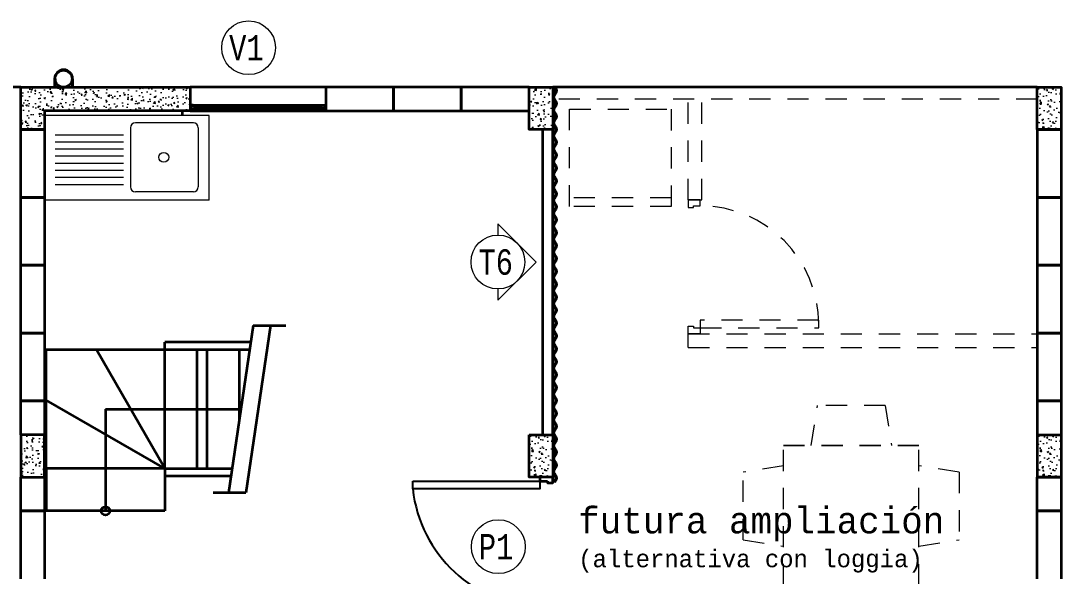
# Model space of a CAD drawing. Header units: metres. Extents: x -89 to 15, y -108 to -10.
# Drawn here: x -21.41 to -15.27, y -63.99 to -60.71 of the extents above; entities that cross this region are included whole.
import ezdxf

# ---------------------------------------------------------------- set-up
doc = ezdxf.new("R2010")
doc.units = ezdxf.units.M
doc.header["$LTSCALE"] = 5
doc.header["$MEASUREMENT"] = 0
doc.linetypes.add('HIDDEN', pattern=[0.375, 0.25, -0.125])
for name, color, linetype, lineweight in [('A-ANNO-SYMB', 3, 'Continuous', 18), ('A-ANNO-TEXT', 3, 'Continuous', 18), ('A-DOOR-FULL', 4, 'Continuous', 25), ('A-FLOR-LEVL', 7, 'Continuous', 35), ('A-FLOR-OVHD', 3, 'HIDDEN', 18), ('A-FLOR-PATT', 8, 'Continuous', 18), ('A-FURN', 8, 'Continuous', 18), ('A-GLAZ-FULL', 4, 'Continuous', 25), ('A-WALL-FULL', 7, 'Continuous', 35)]:
    doc.layers.add(name, color=color, linetype=linetype, lineweight=lineweight)
doc.styles.add('E-ROMANS', font='romans.shx', dxfattribs={"width": 0.8})
doc.styles.add('planta 2$0$COTAS', font='romans.shx', dxfattribs={"height": 0.07})

msp = doc.modelspace()

# ---------------------------------------------------------------- hatches: boundary and pattern name
at = {"layer": 'A-FLOR-PATT'}
h = msp.add_hatch(dxfattribs=at)
h.set_pattern_fill('AR-CONC', color=256, scale=0.0005, style=0)
h.set_pattern_definition([(50, (1e-13, 20), (0.091092334, -0.00796954), [0.009525, -0.104775]), (355, (1e-13, 20), (-0.01762141, 0.09552832), [0.00762, -0.08382]), (100.451, (0.00759, 19.99934), (0.07347125, 0.08755834), [0.008095, -0.089045]), (46.1842, (1e-13, 20.0254), (0.13553952, -0.02102116), [0.0142875, -0.1571625]), (96.6356, (0.0113, 20.02365), (0.11870212, 0.12371278), [0.0121425, -0.1335675]), (351.184, (1e-13, 20.0254), (0.1187023, 0.12371256), [0.01143, -0.12573]), (21, (0.0127, 20.01905), (0.07580744, -0.05113276), [0.009525, -0.104775]), (326, (0.0127, 20.01905), (0.03090101, 0.09209398), [0.00762, -0.08382]), (71.4514, (0.01902, 20.01479), (0.10670825, 0.04096143), [0.008095, -0.089045]), (37.5, (1e-13, 20), (0.001544302, 0.04227752), [0, -0.082804, 0, -0.08509, 0, -0.0841375]), (7.5, (1e-13, 20), (0.033409831, 0.050090287), [0, -0.048514, 0, -0.080899, 0, -0.0320675]), (327.5, (-0.02832, 20), (0.067795298, -0.002864372), [0, -0.03175, 0, -0.09906, 0, -0.131445]), (317.5, (-0.04102, 20), (0.07406459, 0.012713246), [0, -0.041275, 0, -0.065786, 0, -0.093345])])
h.paths.add_polyline_path([(-20.4146, -61.2409), (-20.4146, -61.1009), (-21.4146, -61.1009), (-21.4146, -61.2409), (-21.4146, -61.3509), (-21.2746, -61.3509), (-21.2746, -61.2409)])
h = msp.add_hatch(dxfattribs=at)
h.set_pattern_fill('AR-CONC', color=256, scale=0.0005, style=0)
h.set_pattern_definition([(50, (-0.005, 20), (0.091092334, -0.00796954), [0.009525, -0.104775]), (355, (-0.005, 20), (-0.01762141, 0.09552832), [0.00762, -0.08382]), (100.451, (0.00259, 19.99934), (0.07347125, 0.08755834), [0.008095, -0.089045]), (46.1842, (-0.005, 20.0254), (0.13553952, -0.02102116), [0.0142875, -0.1571625]), (96.6356, (0.0063, 20.02365), (0.11870212, 0.12371278), [0.0121425, -0.1335675]), (351.184, (-0.005, 20.0254), (0.1187023, 0.12371256), [0.01143, -0.12573]), (21, (0.0077, 20.01905), (0.07580744, -0.05113276), [0.009525, -0.104775]), (326, (0.0077, 20.01905), (0.03090101, 0.09209398), [0.00762, -0.08382]), (71.4514, (0.01402, 20.01479), (0.10670825, 0.04096143), [0.008095, -0.089045]), (37.5, (-0.005, 20), (0.001544302, 0.04227752), [0, -0.082804, 0, -0.08509, 0, -0.0841375]), (7.5, (-0.005, 20), (0.033409831, 0.050090287), [0, -0.048514, 0, -0.080899, 0, -0.0320675]), (327.5, (-0.03332, 20), (0.067795298, -0.002864372), [0, -0.03175, 0, -0.09906, 0, -0.131445]), (317.5, (-0.04602, 20), (0.07406459, 0.012713246), [0, -0.041275, 0, -0.065786, 0, -0.093345])])
h.paths.add_polyline_path([(-18.2746, -61.1009), (-18.4146, -61.1009), (-18.4146, -61.3509), (-18.2746, -61.3509)])
h = msp.add_hatch(dxfattribs=at)
h.set_pattern_fill('AR-CONC', color=256, scale=0.0005, style=0)
h.set_pattern_definition([(50, (2.995, 22.05), (0.091092334, -0.00796954), [0.009525, -0.104775]), (355, (2.995, 22.05), (-0.01762141, 0.09552832), [0.00762, -0.08382]), (100.451, (3.00259, 22.04934), (0.07347125, 0.08755834), [0.008095, -0.089045]), (46.1842, (2.995, 22.0754), (0.13553952, -0.02102116), [0.0142875, -0.1571625]), (96.6356, (3.0063, 22.07365), (0.11870212, 0.12371278), [0.0121425, -0.1335675]), (351.184, (2.995, 22.0754), (0.1187023, 0.12371256), [0.01143, -0.12573]), (21, (3.0077, 22.06905), (0.07580744, -0.05113276), [0.009525, -0.104775]), (326, (3.0077, 22.06905), (0.03090101, 0.09209398), [0.00762, -0.08382]), (71.4514, (3.01402, 22.06479), (0.106708245, 0.04096143), [0.008095, -0.089045]), (37.5, (2.995, 22.05), (0.001544302, 0.04227752), [0, -0.082804, 0, -0.08509, 0, -0.0841375]), (7.5, (2.995, 22.05), (0.033409831, 0.050090287), [0, -0.048514, 0, -0.080899, 0, -0.0320675]), (327.5, (2.96668, 22.05), (0.067795298, -0.002864372), [0, -0.03175, 0, -0.09906, 0, -0.131445]), (317.5, (2.95398, 22.05), (0.07406459, 0.012713246), [0, -0.041275, 0, -0.065786, 0, -0.093345])])
h.paths.add_polyline_path([(-15.2746, -61.1009), (-15.4146, -61.1009), (-15.4146, -61.3509), (-15.2746, -61.3509)])
for points in [[(-20.4146, -61.2047), (-20.4146, -61.2309), (-20.3979, -61.2309), (-20.3979, -61.2284), (-20.4121, -61.2284), (-20.4121, -61.2072), (-20.3979, -61.2072), (-20.3979, -61.2047)], [(-20.3979, -61.2072), (-20.3979, -61.2047), (-20.4146, -61.2047), (-20.4146, -61.2309), (-20.3979, -61.2309), (-20.3979, -61.2284), (-20.4121, -61.2284), (-20.4121, -61.2072)], [(-19.6146, -61.2047), (-19.6146, -61.2309), (-19.6313, -61.2309), (-19.6313, -61.2284), (-19.6171, -61.2284), (-19.6171, -61.2072), (-19.6313, -61.2072), (-19.6313, -61.2047)], [(-19.6312, -61.2072), (-19.6312, -61.2047), (-19.6146, -61.2047), (-19.6146, -61.2309), (-19.6312, -61.2309), (-19.6312, -61.2284), (-19.6171, -61.2284), (-19.6171, -61.2072)]]:
    msp.add_hatch(color=256, dxfattribs=at).paths.add_polyline_path(points)
h = msp.add_hatch(dxfattribs=at)
h.set_pattern_fill('AR-CONC', color=256, scale=0.0005, style=0)
h.set_pattern_definition([(130, (-48.67916, 20), (-0.091092334, -0.00796954), [0.009525, -0.104775]), (185, (-48.67916, 20), (0.01762141, 0.09552832), [0.00762, -0.08382]), (79.549, (-48.68675, 19.99934), (-0.07347125, 0.08755834), [0.008095, -0.089045]), (133.8158, (-48.67916, 20.0254), (-0.13553952, -0.02102116), [0.0142875, -0.1571625]), (83.3644, (-48.69045, 20.02365), (-0.11870212, 0.12371278), [0.0121425, -0.1335675]), (188.816, (-48.67916, 20.0254), (-0.1187023, 0.12371256), [0.01143, -0.12573]), (159, (-48.69186, 20.01905), (-0.07580744, -0.05113276), [0.009525, -0.104775]), (214, (-48.69186, 20.01905), (-0.03090101, 0.09209398), [0.00762, -0.08382]), (108.5486, (-48.69818, 20.01479), (-0.106708245, 0.04096143), [0.008095, -0.089045]), (142.5, (-48.67916, 20), (-0.001544302, 0.04227752), [0, -0.082804, 0, -0.08509, 0, -0.0841375]), (172.5, (-48.67916, 20), (-0.033409831, 0.050090287), [0, -0.048514, 0, -0.080899, 0, -0.0320675]), (212.5, (-48.65084, 20), (-0.067795298, -0.002864372), [0, -0.03175, 0, -0.09906, 0, -0.131445]), (222.5, (-48.63814, 20), (-0.07406459, 0.012713246), [0, -0.041275, 0, -0.065786, 0, -0.093345])])
h.paths.add_polyline_path([(-21.2746, -63.4009), (-21.4146, -63.4009), (-21.4146, -63.1509), (-21.2746, -63.1509)])
h = msp.add_hatch(dxfattribs=at)
h.set_pattern_fill('AR-CONC', color=256, scale=0.0005, style=0)
h.set_pattern_definition([(50, (-0.005, 20), (0.091092334, -0.00796954), [0.009525, -0.104775]), (355, (-0.005, 20), (-0.01762141, 0.09552832), [0.00762, -0.08382]), (100.451, (0.00259, 19.99934), (0.07347125, 0.08755834), [0.008095, -0.089045]), (46.1842, (-0.005, 20.0254), (0.13553952, -0.02102116), [0.0142875, -0.1571625]), (96.6356, (0.0063, 20.02365), (0.11870212, 0.12371278), [0.0121425, -0.1335675]), (351.184, (-0.005, 20.0254), (0.1187023, 0.12371256), [0.01143, -0.12573]), (21, (0.0077, 20.01905), (0.07580744, -0.05113276), [0.009525, -0.104775]), (326, (0.0077, 20.01905), (0.03090101, 0.09209398), [0.00762, -0.08382]), (71.4514, (0.01402, 20.01479), (0.106708245, 0.04096143), [0.008095, -0.089045]), (37.5, (-0.005, 20), (0.001544302, 0.04227752), [0, -0.082804, 0, -0.08509, 0, -0.0841375]), (7.5, (-0.005, 20), (0.033409831, 0.050090287), [0, -0.048514, 0, -0.080899, 0, -0.0320675]), (327.5, (-0.03332, 20), (0.067795298, -0.002864372), [0, -0.03175, 0, -0.09906, 0, -0.131445]), (317.5, (-0.04602, 20), (0.07406459, 0.012713246), [0, -0.041275, 0, -0.065786, 0, -0.093345])])
h.paths.add_polyline_path([(-18.2746, -63.1509), (-18.4146, -63.1509), (-18.4146, -63.4009), (-18.2746, -63.4009)])
h = msp.add_hatch(dxfattribs=at)
h.set_pattern_fill('AR-CONC', color=256, scale=0.0005, style=0)
h.set_pattern_definition([(50, (2.995895, 20), (0.091092334, -0.00796954), [0.009525, -0.104775]), (355, (2.995895, 20), (-0.01762141, 0.09552832), [0.00762, -0.08382]), (100.451, (3.00349, 19.99934), (0.07347125, 0.08755834), [0.008095, -0.089045]), (46.1842, (2.9959, 20.0254), (0.13553952, -0.02102116), [0.0142875, -0.1571625]), (96.6356, (3.00719, 20.02365), (0.11870212, 0.12371278), [0.0121425, -0.1335675]), (351.184, (2.9959, 20.0254), (0.1187023, 0.12371256), [0.01143, -0.12573]), (21, (3.008595, 20.01905), (0.07580744, -0.05113276), [0.009525, -0.104775]), (326, (3.008595, 20.01905), (0.03090101, 0.09209398), [0.00762, -0.08382]), (71.4514, (3.01491, 20.01479), (0.106708245, 0.04096143), [0.008095, -0.089045]), (37.5, (2.995895, 20), (0.001544302, 0.04227752), [0, -0.082804, 0, -0.08509, 0, -0.0841375]), (7.5, (2.995895, 20), (0.033409831, 0.050090287), [0, -0.048514, 0, -0.080899, 0, -0.0320675]), (327.5, (2.967574, 20), (0.067795298, -0.002864372), [0, -0.03175, 0, -0.09906, 0, -0.131445]), (317.5, (2.954874, 20), (0.07406459, 0.012713246), [0, -0.041275, 0, -0.065786, 0, -0.093345])])
h.paths.add_polyline_path([(-15.2737, -63.1509), (-15.4137, -63.1509), (-15.4137, -63.4009), (-15.2737, -63.4009)])

# ---------------------------------------------------------------- linework, layer by layer
at = {"layer": 'A-ANNO-SYMB'}
for p, q in [((-18.5982, -61.9074), (-18.3735, -62.1321)), ((-18.5982, -61.9074), (-18.5982, -61.9732)), ((-18.5982, -62.3567), (-18.3735, -62.1321)), ((-18.5982, -62.2909), (-18.5982, -62.3567))]:
    msp.add_line(p, q, dxfattribs=at)
for centre in [(-20.07, -60.8676), (-18.5982, -62.1321), (-18.5962, -63.8119)]:
    msp.add_circle(centre, 0.1589, dxfattribs=at)
at = {"layer": 'A-DOOR-FULL'}
msp.add_lwpolyline([(-19.1016, -63.4259), (-18.3516, -63.4259), (-18.3516, -63.4709), (-19.1016, -63.4709)], close=True, dxfattribs=at)
msp.add_arc((-18.3085, -63.3786), 0.7984, 186.63627, 266.90667, dxfattribs=at)
at = {"layer": 'A-FLOR-LEVL'}
for p, q in [((-21.2646, -62.6959), (-21.2646, -62.6509)), ((-20.9687, -62.6509), (-21.2646, -62.6509)), ((-21.2646, -62.9468), (-21.2646, -62.6509)), ((-20.5646, -62.6509), (-20.9687, -62.6509)), ((-20.5646, -63.3509), (-20.9687, -62.6509)), ((-20.5646, -63.3509), (-20.5646, -62.6509)), ((-20.3746, -63.3509), (-20.3746, -62.6509)), ((-20.3138, -63.3509), (-20.3138, -62.6509)), ((-20.1238, -63.0584), (-20.1238, -62.6509)), ((-20.5646, -63.3509), (-21.2646, -62.9468)), ((-21.2646, -63.3509), (-21.2646, -62.9468)), ((-20.9146, -63.0009), (-20.1154, -63.0009)), ((-20.9146, -63.0009), (-20.9146, -63.6009)), ((-20.5646, -63.3509), (-21.2646, -63.3509))]:
    msp.add_line(p, q, dxfattribs=at)
msp.add_circle((-20.9146, -63.6009), 0.025, dxfattribs=at)
at = {"layer": 'A-FLOR-OVHD', "ltscale": 0.1}
for p, q in [((-15.4146, -61.1709), (-18.2746, -61.1709)), ((-17.4745, -61.7659), (-17.4745, -61.1709)), ((-17.3945, -61.7659), (-17.3945, -61.1709)), ((-17.5755, -61.7539), (-18.1755, -61.7539)), ((-17.4745, -61.7659), (-17.3945, -61.7659)), ((-16.7045, -62.4759), (-17.4045, -62.4759)), ((-17.4045, -62.4759), (-17.4045, -62.5209)), ((-16.7045, -62.5209), (-16.7045, -62.4759)), ((-17.4745, -62.5559), (-15.4146, -62.5559)), ((-17.4745, -62.6359), (-17.4745, -62.5559)), ((-17.4045, -62.5209), (-16.7045, -62.5209)), ((-17.4745, -62.6359), (-15.4146, -62.6359)), ((-16.7497, -63.2154), (-16.7126, -62.9778)), ((-16.3126, -62.9778), (-16.7126, -62.9778)), ((-16.3126, -62.9778), (-16.2755, -63.2154)), ((-16.9133, -63.2154), (-16.1133, -63.2154)), ((-16.1133, -63.2154), (-16.9133, -63.2154)), ((-16.9133, -64.7154), (-16.9133, -63.2154)), ((-16.1133, -64.7154), (-16.1133, -63.2154)), ((-16.9133, -63.3346), (-17.1509, -63.3717)), ((-17.1509, -63.7717), (-17.1509, -63.3717)), ((-15.8758, -63.3717), (-16.1134, -63.3346)), ((-15.8758, -63.3717), (-15.8758, -63.7717)), ((-17.1509, -63.7717), (-16.9133, -63.8089)), ((-16.1134, -63.8089), (-15.8758, -63.7717))]:
    msp.add_line(p, q, dxfattribs=at)
for points in [[(-17.5755, -61.8039), (-18.1755, -61.8039), (-18.1755, -61.2302), (-17.5755, -61.2302)], [(-17.4045, -61.7659), (-17.4745, -61.7659), (-17.4745, -61.8109), (-17.4445, -61.8109), (-17.4445, -61.8009), (-17.4045, -61.8009)], [(-17.4045, -62.5559), (-17.4745, -62.5559), (-17.4745, -62.5109), (-17.4445, -62.5109), (-17.4445, -62.5209), (-17.4045, -62.5209)]]:
    msp.add_lwpolyline(points, close=True, dxfattribs=at)
msp.add_arc((-17.4045, -62.5009), 0.7, 360, 90, dxfattribs=at)
at = {"layer": 'A-FURN'}
for p, q in [((-20.3028, -61.267), (-21.2746, -61.267)), ((-20.3028, -61.767), (-20.3028, -61.267)), ((-20.7669, -61.3397), (-20.7669, -61.6888)), ((-20.8088, -61.3828), (-21.2123, -61.3828)), ((-20.8088, -61.4246), (-21.2123, -61.4246)), ((-20.8088, -61.4665), (-21.2123, -61.4665)), ((-20.8088, -61.5084), (-21.2123, -61.5084)), ((-20.8088, -61.5503), (-21.2123, -61.5503)), ((-20.8088, -61.5922), (-21.2123, -61.5922)), ((-20.8088, -61.6341), (-21.2123, -61.6341)), ((-20.8088, -61.676), (-21.2123, -61.676))]:
    msp.add_line(p, q, dxfattribs=at)
for points in [[(-20.396, -61.3106), (-20.7378, -61.3106)], [(-20.3669, -61.3397), (-20.3669, -61.6888)], [(-20.3028, -61.767), (-21.2746, -61.767)], [(-20.396, -61.7179), (-20.7378, -61.7179)]]:
    msp.add_lwpolyline(points, dxfattribs=at)
msp.add_circle((-20.5705, -61.5142), 0.0291, dxfattribs=at)
for centre, start, end in [((-20.7378, -61.3397), 90, 180), ((-20.396, -61.3397), 360, 90), ((-20.7378, -61.6888), 180, 270), ((-20.396, -61.6888), 270, 360)]:
    msp.add_arc(centre, 0.0291, start, end, dxfattribs=at)
at = {"layer": 'A-GLAZ-FULL'}
for p, q in [((-20.3979, -61.2047), (-20.4146, -61.2047)), ((-20.4121, -61.2284), (-20.4121, -61.2072)), ((-20.4079, -61.2244), (-20.4079, -61.2111)), ((-20.4079, -61.2111), (-20.3787, -61.2111)), ((-20.4079, -61.2244), (-20.3787, -61.2244)), ((-20.4001, -61.2047), (-19.6146, -61.2047)), ((-20.3979, -61.2072), (-20.3979, -61.2047)), ((-20.3887, -61.2153), (-19.6405, -61.2153)), ((-20.3887, -61.2203), (-20.3887, -61.2153)), ((-20.3887, -61.2203), (-19.6405, -61.2203)), ((-20.3787, -61.2153), (-20.3787, -61.2111)), ((-20.3787, -61.2244), (-20.3787, -61.2203)), ((-19.6213, -61.2111), (-19.6505, -61.2111)), ((-19.6505, -61.2153), (-19.6505, -61.2111)), ((-19.6505, -61.2244), (-19.6505, -61.2203)), ((-19.6213, -61.2244), (-19.6505, -61.2244)), ((-19.6405, -61.2153), (-19.6405, -61.2203)), ((-19.6232, -61.2072), (-19.6232, -61.2047)), ((-19.6213, -61.2244), (-19.6213, -61.2111)), ((-19.6171, -61.2072), (-19.6171, -61.2284)), ((-19.6146, -61.2047), (-19.6146, -61.2309)), ((-20.3979, -61.2284), (-20.4121, -61.2284)), ((-20.4001, -61.2309), (-19.6232, -61.2309)), ((-20.3979, -61.2309), (-20.3979, -61.2284)), ((-19.6232, -61.2284), (-19.6171, -61.2284)), ((-19.6232, -61.2309), (-19.6232, -61.2284))]:
    msp.add_line(p, q, dxfattribs=at)
at = {"layer": 'A-WALL-FULL'}
for p, q in [((-21.4146, -61.1009), (-24.2746, -61.1009)), ((-21.2152, -61.0509), (-21.2152, -61.1009)), ((-21.2122, -61.0509), (-21.2122, -61.1009)), ((-21.1122, -61.0509), (-21.1122, -61.1009)), ((-21.1092, -61.0509), (-21.1092, -61.1009)), ((-19.6146, -61.1009), (-20.4146, -61.1009)), ((-19.2146, -61.1009), (-19.6146, -61.1009)), ((-19.6146, -61.1009), (-19.6146, -61.2409)), ((-19.2146, -61.2409), (-19.2146, -61.1009)), ((-18.8146, -61.1009), (-19.2146, -61.1009)), ((-19.2146, -61.1009), (-19.2146, -61.2409)), ((-18.8146, -61.2409), (-18.8146, -61.1009)), ((-18.4146, -61.1009), (-18.8146, -61.1009)), ((-18.8146, -61.1009), (-18.8146, -61.2409)), ((-18.4146, -61.2409), (-18.4146, -61.1009)), ((-15.4146, -61.1009), (-18.2746, -61.1009)), ((-18.2655, -61.1018), (-18.2623, -61.0979)), ((-20.4596, -61.2659), (-20.4596, -61.2409)), ((-20.4146, -61.2409), (-19.6146, -61.2409)), ((-19.6146, -61.2409), (-19.2146, -61.2409)), ((-19.2146, -61.2409), (-18.8146, -61.2409)), ((-18.8146, -61.2409), (-18.4146, -61.2409)), ((-21.4146, -61.3509), (-21.2746, -61.3509)), ((-21.4146, -61.7509), (-21.4146, -61.3509)), ((-21.4146, -61.3509), (-21.2746, -61.3509)), ((-21.4146, -61.7509), (-21.4146, -61.3509)), ((-21.2746, -61.3509), (-21.2746, -61.7509)), ((-21.2746, -61.3509), (-21.2746, -61.7509)), ((-18.3335, -63.1492), (-18.3335, -61.3509)), ((-18.2745, -63.1492), (-18.2745, -61.3492)), ((-15.4137, -61.3509), (-15.2737, -61.3509)), ((-15.4137, -61.7509), (-15.4137, -61.3509)), ((-15.4137, -61.7509), (-15.4137, -61.3509)), ((-15.2737, -61.3509), (-15.2737, -61.7509)), ((-15.2737, -61.3509), (-15.2737, -61.7509)), ((-21.2746, -61.7509), (-21.4146, -61.7509)), ((-21.4146, -61.7509), (-21.2746, -61.7509)), ((-21.4146, -62.1509), (-21.4146, -61.7509)), ((-21.2746, -61.7509), (-21.4146, -61.7509)), ((-21.4146, -61.7509), (-21.2746, -61.7509)), ((-21.4146, -62.1509), (-21.4146, -61.7509)), ((-21.2746, -61.7509), (-21.2746, -62.1509)), ((-21.2746, -61.7509), (-21.2746, -62.1509)), ((-15.4137, -61.7509), (-15.2737, -61.7509)), ((-15.2737, -61.7509), (-15.4137, -61.7509)), ((-15.4137, -61.7509), (-15.2737, -61.7509)), ((-15.2737, -61.7509), (-15.4137, -61.7509)), ((-15.4137, -62.1509), (-15.4137, -61.7509)), ((-15.4137, -62.1509), (-15.4137, -61.7509)), ((-15.2737, -61.7509), (-15.2737, -62.1509)), ((-15.2737, -61.7509), (-15.2737, -62.1509)), ((-18.2655, -61.7876), (-18.2623, -61.7837)), ((-21.2746, -62.1509), (-21.4146, -62.1509)), ((-21.4146, -62.1509), (-21.2746, -62.1509)), ((-21.4146, -62.5509), (-21.4146, -62.1509)), ((-21.2746, -62.1509), (-21.4146, -62.1509)), ((-21.4146, -62.1509), (-21.2746, -62.1509)), ((-21.4146, -62.5509), (-21.4146, -62.1509)), ((-21.2746, -62.1509), (-21.2746, -62.5509)), ((-21.2746, -62.1509), (-21.2746, -62.5509)), ((-18.2655, -62.2067), (-18.2623, -62.2105)), ((-15.4137, -62.1509), (-15.2737, -62.1509)), ((-15.2737, -62.1509), (-15.4137, -62.1509)), ((-15.4137, -62.1509), (-15.2737, -62.1509)), ((-15.2737, -62.1509), (-15.4137, -62.1509)), ((-15.4137, -62.5509), (-15.4137, -62.1509)), ((-15.4137, -62.5509), (-15.4137, -62.1509)), ((-15.2737, -62.1509), (-15.2737, -62.5509)), ((-15.2737, -62.1509), (-15.2737, -62.5509)), ((-18.2655, -62.3208), (-18.2623, -62.317)), ((-21.2746, -62.5509), (-21.4146, -62.5509)), ((-21.4146, -62.5509), (-21.2746, -62.5509)), ((-21.4146, -62.9509), (-21.4146, -62.5509)), ((-21.2746, -62.5509), (-21.4146, -62.5509)), ((-21.4146, -62.5509), (-21.2746, -62.5509)), ((-21.4146, -62.9509), (-21.4146, -62.5509)), ((-21.2746, -62.5509), (-21.2746, -62.9509)), ((-21.2746, -62.5509), (-21.2746, -62.9509)), ((-15.4137, -62.5509), (-15.2737, -62.5509)), ((-15.2737, -62.5509), (-15.4137, -62.5509)), ((-15.4137, -62.5509), (-15.2737, -62.5509)), ((-15.2737, -62.5509), (-15.4137, -62.5509)), ((-15.4137, -62.9509), (-15.4137, -62.5509)), ((-15.4137, -62.9509), (-15.4137, -62.5509)), ((-15.2737, -62.5509), (-15.2737, -62.9509)), ((-15.2737, -62.5509), (-15.2737, -62.9509)), ((-20.0574, -62.6059), (-20.5646, -62.6059)), ((-20.5646, -62.6509), (-20.5646, -62.6059)), ((-20.064, -62.6509), (-20.5646, -62.6509)), ((-18.2655, -62.8925), (-18.2623, -62.8963)), ((-21.2746, -62.9509), (-21.4146, -62.9509)), ((-21.4146, -62.9509), (-21.2746, -62.9509)), ((-21.4146, -63.1509), (-21.4146, -62.9509)), ((-21.2746, -62.9509), (-21.4146, -62.9509)), ((-21.2746, -62.9509), (-21.2746, -63.1509)), ((-15.2737, -62.9509), (-15.4137, -62.9509)), ((-15.4137, -62.9509), (-15.2737, -62.9509)), ((-15.2737, -62.9509), (-15.4137, -62.9509)), ((-15.4137, -63.1509), (-15.4137, -62.9509)), ((-15.2737, -62.9509), (-15.2737, -63.1509)), ((-21.2746, -63.1509), (-21.4146, -63.1509)), ((-21.2646, -63.3509), (-21.2646, -63.6009)), ((-20.5646, -63.3509), (-20.1667, -63.3509)), ((-20.5646, -63.3509), (-20.5646, -63.3959)), ((-20.5646, -63.3509), (-20.5646, -63.3959)), ((-21.4146, -63.4009), (-21.2746, -63.4009)), ((-21.4146, -63.6009), (-21.4146, -63.4009)), ((-21.2746, -63.4009), (-21.2746, -63.6009)), ((-20.1733, -63.3959), (-20.5646, -63.3959)), ((-20.5646, -63.3959), (-20.5646, -63.6009)), ((-18.2655, -63.4257), (-18.2623, -63.4296)), ((-15.4146, -63.4009), (-15.2746, -63.4009)), ((-15.4146, -63.6009), (-15.4146, -63.4009)), ((-15.2746, -63.4009), (-15.2746, -63.6009)), ((-21.2746, -63.6009), (-21.4146, -63.6009)), ((-21.4146, -63.6009), (-21.2746, -63.6009)), ((-21.4146, -64.0009), (-21.4146, -63.6009)), ((-21.2746, -63.6009), (-21.2746, -64.0009)), ((-20.5646, -63.6009), (-21.2646, -63.6009)), ((-15.2746, -63.6009), (-15.4146, -63.6009)), ((-15.4146, -63.6009), (-15.2746, -63.6009)), ((-15.4146, -64.0009), (-15.4146, -63.6009)), ((-15.4146, -63.6009), (-15.2746, -63.6009)), ((-15.4146, -64.0009), (-15.4146, -63.6009)), ((-15.2746, -63.6009), (-15.2746, -64.0009)), ((-15.2746, -63.6009), (-15.2746, -64.0009))]:
    msp.add_line(p, q, dxfattribs=at)
for points in [[(-21.4146, -61.2409), (-21.4146, -61.1009), (-20.4146, -61.1009), (-20.4146, -61.2409), (-21.2746, -61.2409), (-21.2746, -61.3509), (-21.4146, -61.3509)], [(-18.4146, -61.1009), (-18.2746, -61.1009), (-18.2746, -61.3509), (-18.4146, -61.3509)], [(-15.4146, -61.1009), (-15.2746, -61.1009), (-15.2746, -61.3509), (-15.4146, -61.3509)], [(-21.2746, -63.1509), (-21.4146, -63.1509), (-21.4146, -63.4009), (-21.2746, -63.4009)], [(-18.4146, -63.1509), (-18.2746, -63.1509), (-18.2746, -63.4009), (-18.4146, -63.4009)], [(-15.4137, -63.1509), (-15.2737, -63.1509), (-15.2737, -63.4009), (-15.4137, -63.4009)]]:
    msp.add_lwpolyline(points, close=True, dxfattribs=at)
at = {"layer": 'A-WALL-FULL', "const_width": 0.001}
for points in [[(-18.2809, -61.3889), (-18.2749, -61.3889), (-18.2749, -61.3509), (-18.2809, -61.3509), (-18.2829, -61.3529), (-18.3139, -61.3529), (-18.325, -61.3529), (-18.3269, -61.3509), (-18.3329, -61.3509), (-18.3329, -61.3889), (-18.3269, -61.3889)], [(-18.2811, -63.1107), (-18.2751, -63.1107), (-18.2751, -63.1487), (-18.2811, -63.1487), (-18.283, -63.1467), (-18.3141, -63.1467), (-18.3251, -63.1467), (-18.3271, -63.1487), (-18.3331, -63.1487), (-18.3331, -63.1107), (-18.3271, -63.1107)]]:
    msp.add_lwpolyline(points, dxfattribs=at)
at = {"layer": 'A-WALL-FULL'}
for points in [[(-20.043, -62.5072), (-20.1878, -63.4946)], [(-19.9417, -62.5072), (-20.0865, -63.4946)], [(-20.043, -62.5072), (-19.8507, -62.5072)], [(-18.3066, -63.4009), (-18.3066, -63.4009), (-18.3516, -63.4009), (-18.3516, -63.4259), (-18.3066, -63.4259)], [(-18.3066, -63.4259), (-18.3066, -63.4359), (-18.2746, -63.4359), (-18.2746, -63.4009), (-18.3066, -63.4009)], [(-20.0865, -63.4946), (-20.2788, -63.4946)]]:
    msp.add_lwpolyline(points, dxfattribs=at)
msp.add_circle((-21.1622, -61.0509), 0.05, dxfattribs=at)
for centre, radius, start, end in [((-21.1622, -61.0509), 0.053, 0, 180), ((-18.2811, -61.1208), 0.0247, 309.42406, 50.57594), ((-18.2811, -61.1208), 0.0297, 309.42406, 50.57594), ((-18.2498, -61.1589), 0.0247, 129.42406, 230.57594), ((-18.2498, -61.1589), 0.0197, 129.42406, 230.57594), ((-18.2498, -61.2351), 0.0247, 129.42406, 230.57594), ((-18.2498, -61.2351), 0.0197, 129.42406, 230.57594), ((-18.2811, -61.197), 0.0247, 309.42406, 50.57594), ((-18.2811, -61.197), 0.0297, 309.42406, 50.57594), ((-18.2811, -61.2732), 0.0247, 309.42406, 50.57594), ((-18.2811, -61.2732), 0.0297, 309.42406, 50.57594), ((-18.2498, -61.3113), 0.0247, 129.42406, 230.57594), ((-18.2498, -61.3113), 0.0197, 129.42406, 230.57594), ((-18.2811, -61.3494), 0.0247, 309.42406, 50.57594), ((-18.2811, -61.3494), 0.0297, 309.42406, 50.57594), ((-18.2498, -61.3875), 0.0247, 129.42406, 230.57594), ((-18.2498, -61.3875), 0.0197, 129.42406, 230.57594), ((-18.2811, -61.4256), 0.0247, 309.42406, 50.57594), ((-18.2811, -61.4256), 0.0297, 309.42406, 50.57594), ((-18.2498, -61.4637), 0.0247, 129.42406, 230.57594), ((-18.2498, -61.4637), 0.0197, 129.42406, 230.57594), ((-18.2498, -61.5399), 0.0247, 129.42406, 230.57594), ((-18.2498, -61.5399), 0.0197, 129.42406, 230.57594), ((-18.2811, -61.5018), 0.0247, 309.42406, 50.57594), ((-18.2811, -61.5018), 0.0297, 309.42406, 50.57594), ((-18.2811, -61.578), 0.0247, 309.42406, 50.57594), ((-18.2811, -61.578), 0.0297, 309.42406, 50.57594), ((-18.2498, -61.6161), 0.0247, 129.42406, 230.57594), ((-18.2498, -61.6161), 0.0197, 129.42406, 230.57594), ((-18.2811, -61.6542), 0.0247, 309.42406, 50.57594), ((-18.2811, -61.6542), 0.0297, 309.42406, 50.57594), ((-18.2498, -61.6923), 0.0247, 129.42406, 230.57594), ((-18.2498, -61.6923), 0.0197, 129.42406, 230.57594), ((-18.2811, -61.7304), 0.0247, 309.42406, 50.57594), ((-18.2811, -61.7304), 0.0297, 309.42406, 50.57594), ((-18.2498, -61.7685), 0.0247, 129.42406, 230.57594), ((-18.2498, -61.7685), 0.0197, 129.42406, 230.57594), ((-18.2498, -61.8447), 0.0247, 129.42406, 230.57594), ((-18.2498, -61.8447), 0.0247, 129.42406, 230.57594), ((-18.2498, -61.8447), 0.0197, 129.42406, 230.57594), ((-18.2498, -61.8447), 0.0197, 129.42406, 230.57594), ((-18.2811, -61.8066), 0.0247, 309.42406, 50.57594), ((-18.2811, -61.8066), 0.0247, 309.42406, 50.57594), ((-18.2811, -61.8066), 0.0297, 309.42406, 50.57594), ((-18.2811, -61.8066), 0.0297, 309.42406, 50.57594), ((-18.2811, -61.8828), 0.0247, 309.42406, 50.57594), ((-18.2811, -61.8828), 0.0247, 309.42406, 50.57594), ((-18.2811, -61.8828), 0.0297, 309.42406, 50.57594), ((-18.2811, -61.8828), 0.0297, 309.42406, 50.57594), ((-18.2498, -61.9209), 0.0247, 129.42406, 230.57594), ((-18.2498, -61.9209), 0.0247, 129.42406, 230.57594), ((-18.2498, -61.9209), 0.0197, 129.42406, 230.57594), ((-18.2498, -61.9209), 0.0197, 129.42406, 230.57594), ((-18.2811, -61.959), 0.0247, 309.42406, 50.57594), ((-18.2811, -61.959), 0.0247, 309.42406, 50.57594), ((-18.2811, -61.959), 0.0297, 309.42406, 50.57594), ((-18.2811, -61.959), 0.0297, 309.42406, 50.57594), ((-18.2498, -61.9971), 0.0247, 129.42406, 230.57594), ((-18.2498, -61.9971), 0.0247, 129.42406, 230.57594), ((-18.2498, -61.9971), 0.0197, 129.42406, 230.57594), ((-18.2498, -61.9971), 0.0197, 129.42406, 230.57594), ((-18.2811, -62.0352), 0.0247, 309.42406, 50.57594), ((-18.2811, -62.0352), 0.0247, 309.42406, 50.57594), ((-18.2811, -62.0352), 0.0297, 309.42406, 50.57594), ((-18.2811, -62.0352), 0.0297, 309.42406, 50.57594), ((-18.2498, -62.0733), 0.0247, 129.42406, 230.57594), ((-18.2498, -62.0733), 0.0247, 129.42406, 230.57594), ((-18.2498, -62.0733), 0.0197, 129.42406, 230.57594), ((-18.2498, -62.0733), 0.0197, 129.42406, 230.57594), ((-18.2498, -62.1495), 0.0247, 129.42406, 230.57594), ((-18.2498, -62.1495), 0.0247, 129.42406, 230.57594), ((-18.2498, -62.1495), 0.0197, 129.42406, 230.57594), ((-18.2498, -62.1495), 0.0197, 129.42406, 230.57594), ((-18.2811, -62.1114), 0.0247, 309.42406, 50.57594), ((-18.2811, -62.1114), 0.0247, 309.42406, 50.57594), ((-18.2811, -62.1114), 0.0297, 309.42406, 50.57594), ((-18.2811, -62.1114), 0.0297, 309.42406, 50.57594), ((-18.2498, -62.2257), 0.0247, 129.42406, 230.57594), ((-18.2811, -62.1876), 0.0247, 309.42406, 50.57594), ((-18.2811, -62.1876), 0.0247, 309.42406, 50.57594), ((-18.2811, -62.1876), 0.0297, 309.42406, 50.57594), ((-18.2811, -62.1876), 0.0297, 309.42406, 50.57594), ((-18.2498, -62.2257), 0.0197, 129.42406, 230.57594), ((-18.2811, -62.2638), 0.0247, 309.42406, 50.57594), ((-18.2811, -62.2638), 0.0297, 309.42406, 50.57594), ((-18.2498, -62.3019), 0.0247, 129.42406, 230.57594), ((-18.2498, -62.3019), 0.0197, 129.42406, 230.57594), ((-18.2811, -62.3399), 0.0247, 309.42406, 50.57594), ((-18.2811, -62.34), 0.0247, 309.42406, 50.57594), ((-18.2811, -62.3399), 0.0297, 309.42406, 50.57594), ((-18.2811, -62.34), 0.0297, 309.42406, 50.57594), ((-18.2498, -62.378), 0.0247, 129.42406, 230.57594), ((-18.2498, -62.3781), 0.0247, 129.42406, 230.57594), ((-18.2498, -62.378), 0.0197, 129.42406, 230.57594), ((-18.2498, -62.3781), 0.0197, 129.42406, 230.57594), ((-18.2498, -62.4542), 0.0247, 129.42406, 230.57594), ((-18.2498, -62.4543), 0.0247, 129.42406, 230.57594), ((-18.2498, -62.4542), 0.0197, 129.42406, 230.57594), ((-18.2498, -62.4543), 0.0197, 129.42406, 230.57594), ((-18.2811, -62.4161), 0.0247, 309.42406, 50.57594), ((-18.2811, -62.4162), 0.0247, 309.42406, 50.57594), ((-18.2811, -62.4161), 0.0297, 309.42406, 50.57594), ((-18.2811, -62.4162), 0.0297, 309.42406, 50.57594), ((-18.2498, -62.5304), 0.0247, 129.42406, 230.57594), ((-18.2498, -62.5305), 0.0247, 129.42406, 230.57594), ((-18.2811, -62.4923), 0.0247, 309.42406, 50.57594), ((-18.2811, -62.4924), 0.0247, 309.42406, 50.57594), ((-18.2811, -62.4923), 0.0297, 309.42406, 50.57594), ((-18.2811, -62.4924), 0.0297, 309.42406, 50.57594), ((-18.2498, -62.5304), 0.0197, 129.42406, 230.57594), ((-18.2498, -62.5305), 0.0197, 129.42406, 230.57594), ((-18.2811, -62.5685), 0.0247, 309.42406, 50.57594), ((-18.2811, -62.5686), 0.0247, 309.42406, 50.57594), ((-18.2811, -62.5685), 0.0297, 309.42406, 50.57594), ((-18.2811, -62.5686), 0.0297, 309.42406, 50.57594), ((-18.2498, -62.6066), 0.0247, 129.42406, 230.57594), ((-18.2498, -62.6067), 0.0247, 129.42406, 230.57594), ((-18.2498, -62.6066), 0.0197, 129.42406, 230.57594), ((-18.2498, -62.6067), 0.0197, 129.42406, 230.57594), ((-18.2811, -62.6447), 0.0247, 309.42406, 50.57594), ((-18.2811, -62.6448), 0.0247, 309.42406, 50.57594), ((-18.2811, -62.6447), 0.0297, 309.42406, 50.57594), ((-18.2811, -62.6448), 0.0297, 309.42406, 50.57594), ((-18.2498, -62.6828), 0.0247, 129.42406, 230.57594), ((-18.2498, -62.6829), 0.0247, 129.42406, 230.57594), ((-18.2498, -62.6828), 0.0197, 129.42406, 230.57594), ((-18.2498, -62.6829), 0.0197, 129.42406, 230.57594), ((-18.2811, -62.7209), 0.0297, 309.42406, 50.57594), ((-18.2811, -62.721), 0.0297, 309.42406, 50.57594), ((-18.2498, -62.759), 0.0247, 129.42406, 230.57594), ((-18.2498, -62.7591), 0.0247, 129.42406, 230.57594), ((-18.2498, -62.759), 0.0197, 129.42406, 230.57594), ((-18.2498, -62.7591), 0.0197, 129.42406, 230.57594), ((-18.2811, -62.7209), 0.0247, 309.42406, 50.57594), ((-18.2811, -62.721), 0.0247, 309.42406, 50.57594), ((-18.2498, -62.8352), 0.0247, 129.42406, 230.57594), ((-18.2498, -62.8353), 0.0247, 129.42406, 230.57594), ((-18.2498, -62.8352), 0.0197, 129.42406, 230.57594), ((-18.2498, -62.8353), 0.0197, 129.42406, 230.57594), ((-18.2811, -62.7971), 0.0247, 309.42406, 50.57594), ((-18.2811, -62.7972), 0.0247, 309.42406, 50.57594), ((-18.2811, -62.7971), 0.0297, 309.42406, 50.57594), ((-18.2811, -62.7972), 0.0297, 309.42406, 50.57594), ((-18.2811, -62.8733), 0.0247, 309.42406, 50.57594), ((-18.2811, -62.8734), 0.0247, 309.42406, 50.57594), ((-18.2811, -62.8733), 0.0297, 309.42406, 50.57594), ((-18.2811, -62.8734), 0.0297, 309.42406, 50.57594), ((-18.2498, -62.9114), 0.0247, 129.42406, 230.57594), ((-18.2498, -62.9114), 0.0197, 129.42406, 230.57594), ((-18.2811, -62.9495), 0.0247, 309.42406, 50.57594), ((-18.2811, -62.9495), 0.0297, 309.42406, 50.57594), ((-18.2498, -62.9876), 0.0247, 129.42406, 230.57594), ((-18.2498, -62.9876), 0.0197, 129.42406, 230.57594), ((-18.2811, -63.0257), 0.0297, 309.42406, 50.57594), ((-18.2498, -63.0638), 0.0247, 129.42406, 230.57594), ((-18.2498, -63.0638), 0.0197, 129.42406, 230.57594), ((-18.2811, -63.0257), 0.0247, 309.42406, 50.57594), ((-18.2498, -63.14), 0.0247, 129.42406, 230.57594), ((-18.2498, -63.14), 0.0197, 129.42406, 230.57594), ((-18.2811, -63.1019), 0.0247, 309.42406, 50.57594), ((-18.2811, -63.1019), 0.0297, 309.42406, 50.57594), ((-18.2811, -63.1781), 0.0247, 309.42406, 50.57594), ((-18.2811, -63.1781), 0.0297, 309.42406, 50.57594), ((-18.2498, -63.2162), 0.0247, 129.42406, 230.57594), ((-18.2498, -63.2162), 0.0197, 129.42406, 230.57594), ((-18.2811, -63.2543), 0.0247, 309.42406, 50.57594), ((-18.2811, -63.2543), 0.0297, 309.42406, 50.57594), ((-18.2498, -63.2924), 0.0247, 129.42406, 230.57594), ((-18.2498, -63.2924), 0.0197, 129.42406, 230.57594), ((-18.2811, -63.3305), 0.0247, 309.42406, 50.57594), ((-18.2811, -63.3305), 0.0297, 309.42406, 50.57594), ((-18.2498, -63.3686), 0.0247, 129.42406, 230.57594), ((-18.2498, -63.3686), 0.0197, 129.42406, 230.57594), ((-18.2811, -63.4067), 0.0247, 309.42406, 50.57594), ((-18.2811, -63.4067), 0.0297, 309.42406, 50.57594)]:
    msp.add_arc(centre, radius, start, end, dxfattribs=at)

# ---------------------------------------------------------------- texts
at = {"layer": 'A-ANNO-TEXT', "char_height": 0.15, "width": 0.26085, "attachment_point": 1, "style": 'E-ROMANS'}
for s, insert in [('{\\fMonospac821 BT|b0|i0|c0|p49;V1}', (-20.1849, -60.7925)), ('{\\fMonospac821 BT|b0|i0|c0|p49;T6}', (-18.713, -62.0569)), ('{\\fMonospac821 BT|b0|i0|c0|p49;P1}', (-18.711, -63.7367))]:
    msp.add_mtext(s, dxfattribs=dict(at, insert=insert))
at = {"layer": 'A-FLOR-OVHD', "ltscale": 0.1, "insert": (-18.1244, -63.5832), "char_height": 0.15, "width": 4.1791, "attachment_point": 1, "style": 'planta 2$0$COTAS'}
msp.add_mtext('{\\fMonospac821 BT|b0|i0|c0|p49;futura ampliación\\P\\H0.6667x;(alternativa con loggia)}', dxfattribs=at)

doc.saveas('drawing.dxf')
